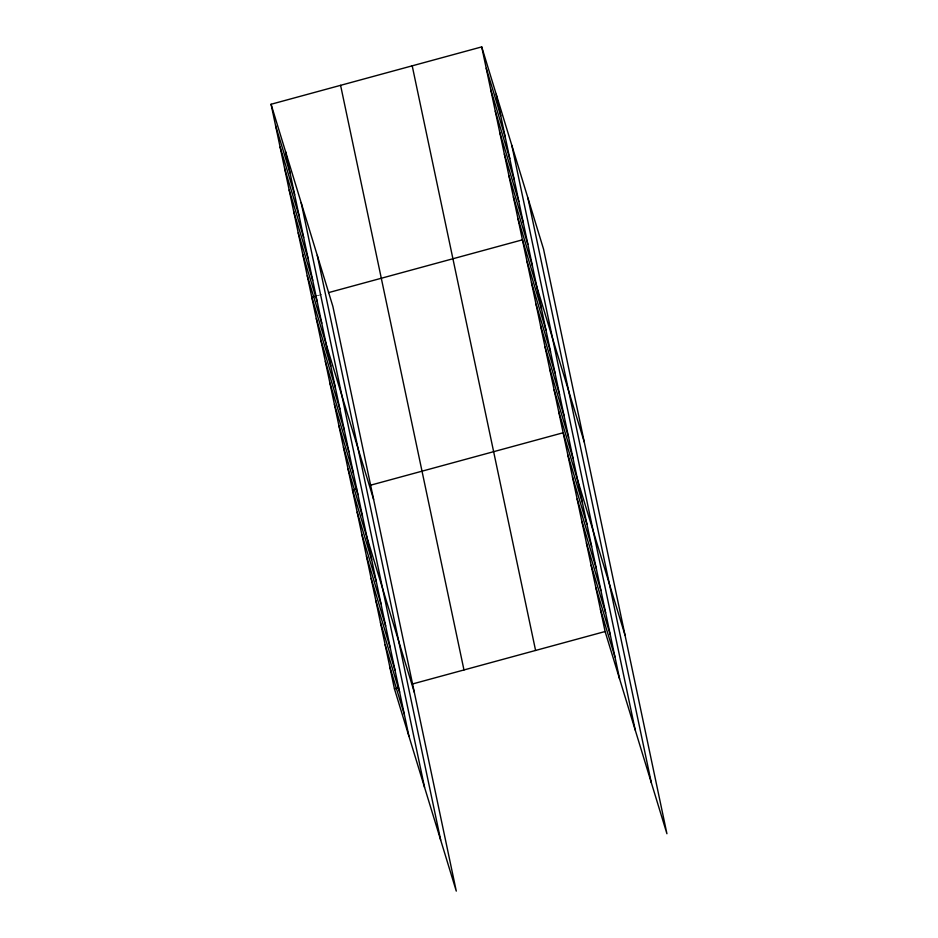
<?xml version="1.0" encoding="UTF-8"?>
<svg xmlns="http://www.w3.org/2000/svg" width="938" height="938" viewBox="0 0 938 938"><rect width="100%" height="100%" fill="white"/><g stroke="black" fill="none" stroke-linecap="round" stroke-linejoin="round"><path stroke-width="0.7" stroke-dasharray="4.69 3.52" d="M317.349 295.669L321.523 294.532"/><path stroke-width="1.41" d="M271.07 104.259L332.896 306.48L456.278 891.1L394.452 688.879L271.07 104.259L481.722 46.9L543.548 249.121L666.93 833.741L605.104 631.52L481.722 46.9M315.954 296.045L311.791 297.182L373.605 499.403M328.464 292.644L522.443 239.823L584.268 442.044M356.675 488.979L352.5 490.105L414.326 692.326M370.58 485.192L563.152 432.758L624.978 634.967M394.452 688.879L398.627 687.753M412.521 683.966L605.104 631.52M486.247 68.333L500.74 115.737M490.773 89.778L505.265 137.171M495.299 111.212L509.791 158.604M499.825 132.645L514.317 180.049M504.351 154.078L518.831 201.482M508.865 175.523L523.357 222.916M513.391 196.957L527.883 244.349M517.917 218.39L532.409 265.794M526.968 261.268L541.461 308.661M531.494 282.701L545.986 330.094M536.008 304.135L550.5 351.539M540.534 325.568L555.026 372.972M545.06 347.013L559.552 394.406M549.586 368.446L564.078 415.839M554.112 389.88L568.604 437.284M558.638 411.313L573.13 458.717M567.818 454.836L582.31 502.24M572.485 476.926L586.965 524.33M577.14 499.016L591.632 546.408M581.806 521.094L596.298 568.498M586.461 543.184L600.953 590.588M591.128 565.262L605.62 612.666M595.782 587.352L610.275 634.756M600.449 609.442L614.941 656.835M275.596 125.692L290.088 173.096M280.122 147.125L294.614 194.529M284.636 168.57L299.128 215.963M289.162 190.004L303.654 237.408M293.688 211.437L308.18 258.841M298.214 232.87L312.706 280.274M302.74 254.315L317.232 301.708M307.265 275.749L321.757 323.153M316.305 318.615L330.797 366.019M320.831 340.06L335.323 387.453M325.357 361.493L339.849 408.898M329.883 382.927L344.375 430.331M334.409 404.36L348.901 451.764M338.935 425.805L353.427 473.198M343.449 447.238L357.941 494.643M347.975 468.672L362.467 516.076M357.167 512.195L371.659 559.599M361.822 534.285L376.314 581.677M366.488 556.363L380.98 603.767M371.143 578.453L385.635 625.857M375.81 600.543L390.302 647.935M380.465 622.621L394.957 670.025M385.131 644.711L399.623 692.115M389.786 666.801L404.278 714.193M527.93 198.024L651.312 782.655M511.831 145.39L635.214 730.01M496.214 94.304L619.596 678.924M412.204 65.824L535.586 650.456M340.588 85.335L463.97 669.955M317.279 255.382L440.661 840.014M301.18 202.749L424.562 787.369M285.562 151.663L408.945 736.283"/></g></svg>
